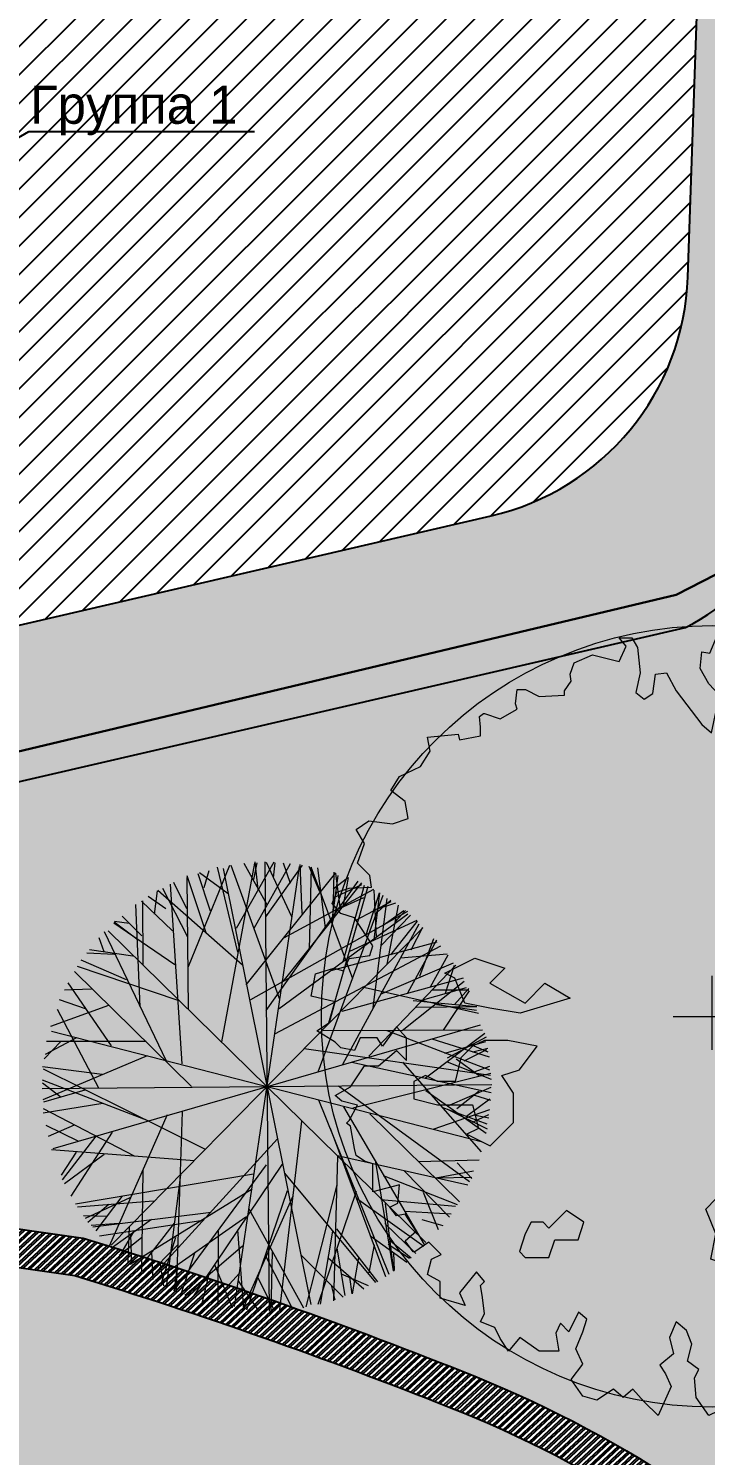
# Model space of a CAD drawing. Header units: millimetres. Extents: x -1042495 to -977915, y 3191218 to 3280168.
# Drawn here: x -992793 to -987466, y 3246174 to 3257403 of the extents above; entities that cross this region are included whole.
import ezdxf
from ezdxf import colors
from ezdxf.entities.mleader import LeaderData, LeaderLine
from ezdxf.math import Vec2, Vec3

# ---------------------------------------------------------------- set-up
doc = ezdxf.new("R2010")
doc.units = ezdxf.units.MM
for name, color, linetype in [('000 дорожки', 7, 'Continuous'), ('000 Привязки', 1, 'Continuous'), ('подпорная стенка', 251, 'Continuous')]:
    doc.layers.add(name, color=color, linetype=linetype)
for name, color, linetype, lineweight in [('_Группы Электрика', 7, 'Continuous', 15), ('_Кабель 0.4', 1, 'g5_119_3', 30), ('деревья', 118, 'Continuous', 0), ('здания', 7, 'Continuous', 35)]:
    doc.layers.add(name, color=color, linetype=linetype, lineweight=lineweight)
doc.layers.add('газон', color=7, linetype='Continuous', true_color=0xe4edc9)
doc.layers.add('кустарники лиственные', color=7, linetype='Continuous', lineweight=20, true_color=0x455c00)
doc.linetypes.add('g5_119_3', pattern='A,4,-1,[31,GUGK_2005.shx,S=0.1,R=0,X=0,Y=0],4,[31,GUGK_2005.shx,S=0.1,R=180,X=0,Y=0],-1', length=10)

# ---------------------------------------------------------------- blocks, each defined once
blk = doc.blocks.new('й3')
at = {"layer": 'деревья', "lineweight": 0}
for p, q in [((-220.4475391008891, 420.7530000000006), (-165.8705391008843, 576.4860000000008)), ((160.0737781332427, 571.9944905743869), (-160.0479108090367, -571.9994361003774)), ((-152.7884397476591, 573.9827502718108), (152.8181503137312, -573.9739615039689)), ((-135.0005525550951, 507.1464805208379), (-91.23814700337243, 591.6659040655286)), ((-125.3775391008821, 549.405999999999), (-79.60253910088795, 594.5460000000021)), ((-123.6165391008835, 321.4429999999993), (-125.3775391008821, 587.7760000000017)), ((-84.73081395632471, 319.2984245867665), (30.18472518945055, 598.6245200519697)), ((-35.91373809227662, 439.5506420053425), (-58.28054031061765, 599.0202421789363)), ((-53.19453910087759, 596.8059999999969), (165.1154608991201, 167.9629999999997)), ((88.79587012191769, 318.1925874934095), (-22.57260615707492, 598.9517569541676)), ((24.27046089911892, 549.405999999999), (-14.46153910088469, 599.0560000000005)), ((0.01046089910960291, 599.9959999999992), (0.01046089910960291, -600)), ((4.904460899109836, 486.2079999999987), (36.59446089911216, 596.8059999999969)), ((41.50578191094974, 439.0534589406998), (65.89057539888017, 598.2269776790599)), ((182.7214608991198, 355.2979999999989), (54.20046089911193, 596.8059999999969)), ((98.21346089911822, 515.5489999999991), (128.1434608991112, 585.5159999999996)), ((141.4407932763133, 505.3888769947407), (98.75239104278444, 590.455800124404)), ((196.8054608991224, 195.0469999999987), (163.3544608991215, 576.4860000000008)), ((-264.4615391008847, 465.8940000000002), (-262.7015391008899, 538.1160000000018)), ((-211.8816873365868, 482.515776984219), (-236.8683836662094, 551.9357647941506)), ((-211.6455391008785, 558.4359999999979), (-0.3775391008821316, 450.094000000001)), ((128.1379029491945, 457.8677427919756), (243.8677384947514, 548.8843468073355)), ((170.397460899112, 511.0349999999999), (232.0164608991181, 551.6660000000011)), ((177.4394608991133, 436.5519999999997), (254.9044608991098, 542.6359999999986)), ((-326.08153910088, 504.2639999999992), (-232.7715391008824, 235.6739999999991)), ((-311.997539100892, 511.0349999999999), (-2.138539100880735, 201.8179999999993)), ((-281.4888741859613, 528.9573060386792), (-112.7948728737829, 414.9199384687236)), ((288.1936128888919, 525.342583912512), (118.0687861137994, 413.4509819231462)), ((308.4543852160714, 513.6832868732927), (232.3616181580437, 38.52492848058682)), ((316.5234608991159, 508.7779999999984), (302.4394608991133, 305.643)), ((-370.0965391008795, 470.4079999999994), (-352.4895391008904, 355.2979999999989)), ((-356.7090802918392, 403.6583734079941), (-360.9679840817407, 477.3444715575679)), ((-288.7343273347942, 372.4055333222132), (-341.6790637237718, 492.6199092083807)), ((290.2826751630491, 390.0823145520844), (381.0238815400808, 460.8085979921234)), ((293.455655662241, 368.7116002667135), (347.9187378474599, 488.2457542139673)), ((311.2424608991132, 425.2669999999998), (358.7774608991167, 481.6929999999993)), ((334.6982582304918, 152.2985200466064), (370.9978823884594, 468.4897907847335)), ((343.150570492362, 429.7561699665712), (341.0842435628729, 492.6928096689007)), ((361.8207935765968, 399.1009893844821), (367.012637720225, 472.7272352237742)), ((420.0104608991096, -420), (-419.9895391008904, 420)), ((420.0104608991096, 420), (-419.9895391008904, -420)), ((-70.07018586616323, 268.0709742500367), (-416.8697014679055, 430.3817135755489)), ((-401.7865391008818, 445.5800000000017), (-364.8145391008875, 432.0380000000005)), ((73.48758928989992, 267.154932551508), (422.3150574623724, 425.0602129267645)), ((356.9084824046004, 179.5655328020002), (395.253448104806, 450.4408271912253)), ((-458.1235391008813, 382.3830000000016), (-405.3075391008897, 330.4709999999977)), ((-438.7575391008868, 364.3260000000009), (-444.0395391008788, 402.6959999999999)), ((-396.8076433456154, 343.4669180922865), (-442.3373602484207, 404.4442160625076)), ((-327.3068585502187, 243.3246127296843), (-439.9406047233788, 405.1895660951341)), ((352.3533238398231, 311.1219096192071), (425.6060320388206, 416.1899482537665)), ((382.9753588877793, 358.8488365851808), (448.3674267571769, 397.7726525435719)), ((401.1537766107504, 338.4064880055666), (447.4521582789312, 398.8022315965463)), ((-215.783657173859, 336.2349408046648), (-489.180589252981, 346.1283241853707)), ((273.9233396625204, 41.75331222241584), (471.5081911544694, 369.7394500131886)), ((362.2984608991101, 251.474000000002), (489.0594608991087, 350.7839999999997)), ((371.10146089911, 371.0980000000018), (466.1714608991169, 375.612000000001)), ((392.6592563566373, 368.2823219073543), (470.6574895008525, 365.9130487317489)), ((-511.3619746919139, 312.3168581340142), (-477.8841576626146, 265.5830470337787)), ((-498.6165391008835, 328.2139999999999), (-327.8425391008932, 328.2139999999999)), ((-418.2063616002852, 248.0229103230304), (-498.0082179690071, 330.8953268686164)), ((139.8503166433802, -26.81907430767023), (508.1271040902211, 314.7452666953577)), ((220.0527131675626, 333.4678763839584), (493.5530214783066, 339.8977176670378)), ((421.3419184873928, 242.699107466924), (502.1870063696842, 324.5541346143291)), ((438.6579054919566, 312.6930129474858), (512.3864388080547, 309.2458841340667)), ((-532.0675391008845, 274.0440000000017), (-401.7865391008818, 208.5900000000001)), ((-324.4150638219289, 62.27628744814865), (-526.1533759547892, 287.0657493069812)), ((-463.1762074886065, 296.4660947846278), (-525.554375851978, 287.8489934372265)), ((233.7774608991167, 233.4170000000013), (533.0734608991188, 274.0440000000017)), ((348.5581469675672, 59.5629299951288), (514.1722588804259, 301.8261066776722)), ((400.4880733429891, 248.3472985080552), (525.5674764771102, 288.4694145117537)), ((466.9217214158707, 290.5688340694578), (529.1857451225515, 281.1623641762089)), ((-547.9125391008856, 244.7019999999975), (-477.4895391008904, 210.8470000000016)), ((-543.0283221824648, 253.2084248991814), (-62.52599949126306, 227.072383933526)), ((546.2195446755068, 246.3032554413294), (65.42473445678479, 226.2551828219512)), ((543.6364608991134, 253.7309999999998), (209.1294608991157, 3.19800000000032)), ((440.9195506814285, 196.7580680431129), (549.2291190486867, 234.1224404464956)), ((471.9990818601655, 243.3978430716306), (539.2284438386996, 252.8689247394068)), ((-322.5605391008867, 206.3329999999987), (-591.9265391008812, 93.47999999999956)), ((-411.5494693277433, 158.459955849532), (-564.9168386439997, 207.5443449158265)), ((-560.2365391008934, 208.5900000000001), (-208.1235391008813, 208.5900000000001)), ((207.6329210809636, -38.25208728140933), (559.5617397340975, 202.8334993686731)), ((555.4311410445953, 224.818594692988), (424.4265779900597, 68.93404850610386)), ((-532.8637371507939, 163.2191859484228), (-578.2263631852838, 148.7949576759784)), ((-515.4609233079973, 98.54498345770844), (-572.6002084126667, 174.6618882406001)), ((-570.7995391008881, 179.2479999999996), (-470.4475391008891, 147.6490000000013)), ((501.9851994120836, 160.4329798010513), (573.6320403677673, 178.0454720173802)), ((-597.2085391008877, 28.02500000000146), (-120.0955391008902, 120.5650000000023)), ((-586.6455391008785, 127.3359999999993), (-359.532539100881, 75.42399999999907)), ((385.1854608991125, 134.107), (582.3694608991209, 136.3640000000014)), ((473.6668379497569, 144.5112152616712), (589.9020543264487, 97.87972775736853)), ((497.2983723718062, 77.56290629228897), (576.1591575681523, 150.26263693289)), ((-598.7065741755796, -23.94869840233878), (-422.7388603201543, 78.50885847608151)), ((-591.6266504157829, 91.53612947333386), (-233.2820820329362, -35.5104611952338)), ((586.7923360304994, 92.12508354019883), (-586.7714142322802, -92.12508354019883)), ((-583.3923946483992, 111.5377155232236), (583.413316446633, -111.5417155232244)), ((382.1693753424479, 82.38481545913601), (593.5336273829453, 68.42412180306565)), ((518.465708811389, 81.4027751199319), (597.9616199044249, 29.06654278049245)), ((-485.6729324420012, -5.210391314412846), (-596.0044234947418, 55.63014191040565)), ((-271.9023608874559, 53.24292071612945), (-568.6808197799546, -188.7017557274594)), ((-463.8471792264172, -379.2700626656624), (-231.6938281466719, 42.23960072468617)), ((279.2606630172813, -51.33021654765616), (596.6108344967361, 59.87426511544618)), ((293.6364608991134, -66.77100000000064), (594.6924608991103, 70.90999999999985)), ((326.4001601022464, 50.99284687184627), (592.2222536433692, -92.42006513544766)), ((-526.6503143003938, 18.59388608425797), (-600.0346522483596, 26.22334510430301)), ((-599.9895391008904, 0), (600.0104608991096, 0)), ((-553.5049005364563, 30.24976032702034), (-597.6312180390669, 20.51108071124327)), ((-422.9392752957065, 30.06650506339429), (-594.7239989526715, -68.17859155776387)), ((-546.151539100887, -247.3349999999991), (-202.8425391008932, 0.940999999998894)), ((451.612003328235, 8.237302193843789), (596.0857440944237, -63.90961917515597)), ((510.9300588964543, 29.36164335765716), (597.6141378936445, -13.92662181210835)), ((-452.9615302292514, -70.93361994992301), (-598.2098532194213, -4.201486988778925)), ((-557.3205816202681, -22.82229465360797), (-597.4596120563801, -27.08849924895185)), ((-452.8425391008932, -1.315999999998894), (-590.1665391008864, -100.6270000000004)), ((-208.3263739234244, -34.14554736892751), (-458.1088761616265, -379.9559796358371)), ((-140.6668200342392, -22.00553017303537), (-371.8886677986739, -467.9096099182207)), ((92.93246089911554, -91.59799999999814), (596.4534608991089, -28.40099999999802)), ((440.9070873893652, -10.09615617501186), (601.8395766287722, -4.478227000268816)), ((-597.2085391008877, -48.71399999999994), (-542.6305391008937, -66.77100000000064)), ((-280.1607751698757, -46.03628652021507), (-541.2790100347338, -257.9203007852338)), ((-396.5684579023946, -48.4286402636244), (-524.1754434203613, -290.420827641683)), ((525.9320515789732, -286.0436314817998), (231.5823249500827, -45.39886356963689)), ((-460.8237942883134, -98.4422762635404), (-592.1037536352815, -93.94632754728082)), ((-100.7295391008811, -100.6270000000004), (-25.02553910088318, -597.1779999999999)), ((263.7074608991097, -184.137999999999), (589.4114608991222, -98.36899999999878)), ((450.3120773121773, -86.27863323163183), (564.4736555427371, -198.1597619214517)), ((-518.4887315371452, -146.1084284586723), (-586.7172391922941, -117.954386739053)), ((-584.8845391008799, -123.1970000000001), (-364.8145391008875, -116.4259999999995)), ((-285.4482059718284, -231.7853622261646), (-584.6973008907953, -123.4130336769449)), ((-422.2522624877893, -160.3310065548067), (-582.6058972013852, -141.23776512923)), ((-38.28032397094648, -137.1446148960677), (-508.1484769087838, -314.6774571303686)), ((-148.2645391008846, -150.2819999999992), (-146.5045391008898, -576.8650000000016)), ((36.56804761187232, -137.611756047525), (504.1499432695127, -321.0815412172451)), ((282.5174175372667, -235.3754526905395), (583.1151143946772, -130.8019998020609)), ((387.931717971107, -171.1965454320562), (582.8078116149409, -136.7669300099005)), ((-570.7995391008881, -184.137999999999), (-452.8425391008932, -179.6239999999998)), ((-470.9453104598215, -200.2541400139016), (-567.1573735125567, -188.7980335140419)), ((-435.5038698071294, -176.8320350480681), (-562.2039400956855, -195.6028685371384)), ((-526.7865391008818, -181.880000000001), (-554.9555391008762, -220.2510000000002)), ((-504.6351141737105, -187.4505086355966), (-537.2639397651219, -258.3356098171935)), ((-532.0675391008845, -274.4199999999983), (-167.6305391008791, -166.0809999999983)), ((-307.9175300604838, -173.8212378640346), (-381.9431676607055, -457.7925142616368)), ((511.4358622059372, -312.9102794800347), (113.1829758800304, -168.3534387906875)), ((186.2424608991132, -186.3940000000002), (267.2284608991176, -533.9809999999998)), ((188.002460899108, -186.3940000000002), (573.566460899121, -172.8529999999992)), ((381.6644608991191, -181.880000000001), (524.2704608991189, -290.219000000001)), ((433.2570643739746, -182.3270852458954), (559.7092270170979, -202.7011512092067)), ((458.8950072147272, -159.1889338158981), (542.1834479092358, -253.7280476666092)), ((532.2799069045432, -166.8192201485253), (571.5000395893439, -176.3650809366445)), ((-481.6744480446359, -208.3628627018152), (-556.371960724442, -222.9047878993515)), ((-331.8418413366453, -206.6568962092169), (-535.4941306637775, -264.9277556486959)), ((-472.2085391008877, -193.1660000000011), (-502.1375391008769, -263.135000000002)), ((-359.532539100881, -224.7649999999994), (-440.5185391008854, -405.3290000000015)), ((-58.243356157167, -202.9220623680703), (-430.872431630487, -410.5845905258975)), ((-199.3205391008814, -202.1939999999995), (-285.5885391008778, -527.2099999999991)), ((21.78774632317072, -598.2826680039652), (-62.51505428526434, -227.5473126632933)), ((-29.33581541421881, -597.9520192564232), (59.65582550808904, -228.3141508825865)), ((-0.3775391008821316, -190.9089999999997), (258.4254608991178, -538.4950000000026)), ((55.69636470534897, -203.6367720276176), (425.6653707778605, -416.002230694321)), ((459.1294608991157, -240.5639999999985), (555.9604608991212, -222.5080000000016)), ((502.2482737321698, -193.8202989084748), (533.9766765464738, -265.1129793452019)), ((510.7578952267213, -215.4813764441569), (555.5797614219191, -221.2236832785784)), ((-441.8301204239833, -241.0155229047814), (-491.4917007116892, -336.083928383825)), ((-263.5413766265701, -256.4211360746885), (-190.8794569830643, -566.2837311692238)), ((430.4928790094855, -414.6880855295822), (301.2686202310724, -236.4249589885876)), ((-396.9692967209558, -296.0430795440298), (-522.1243549497012, -291.4243618909131)), ((-389.4615391008847, -290.219000000001), (-514.4615391008847, -306.018)), ((-404.9847007704666, -269.0765055263219), (-514.2854167021869, -304.986493006294)), ((-208.5996367398329, -285.5095056348509), (-499.2755832033872, -325.8452836553879)), ((-465.1665391008864, -301.5040000000008), (-495.0955391008902, -335.3600000000006)), ((-468.1478938374057, -288.5557303976311), (-487.4665789734136, -348.4896834511055)), ((-78.4466590549273, -272.8748852705176), (-319.3914154362865, -507.4451145246312)), ((75.01204941411561, -273.8398717044256), (312.9664957295026, -511.4430062770552)), ((204.9945615852048, -288.121950043791), (495.136313553332, -332.1360910199146)), ((304.2004608991119, -301.5040000000008), (323.566460899121, -500.125)), ((472.9980015051697, -368.8022787084483), (403.0021310603479, -273.7506708016372)), ((425.0842904260062, -282.1652984077664), (499.782895989134, -267.6214224139767)), ((-324.3205391008814, -324.0750000000007), (-481.0105391008838, -355.6739999999991)), ((-428.1773692270217, -314.1199769484738), (-466.6087439534313, -370.0888784620656)), ((-372.5755129148311, -307.0744501663139), (-454.28109055401, -387.3941707064587)), ((-348.4957176558091, -334.1538468101862), (-437.8126856785093, -405.9141293363282)), ((-244.0059612134501, -305.4329921838726), (-325.6748870916199, -500.8810276150471)), ((-146.5045391008898, -321.8179999999993), (-39.10953910088574, -594.9219999999987)), ((240.1457022183895, -308.4922824216992), (319.3326017673389, -504.9590301115386)), ((314.7634608991211, -312.7900000000009), (496.10146089911, -333.1029999999992)), ((368.6841509102087, -311.7620250565997), (449.3658736624493, -393.1101568036174)), ((415.1154608991201, -326.3320000000022), (460.8904608991143, -380.5010000000002)), ((424.1923111164215, -319.5112200807198), (461.9117209206161, -375.9623903433749)), ((446.4059863773582, -333.6581829818278), (493.97450326533, -335.4081552897078)), ((-436.997539100892, -346.6450000000004), (-466.9265391008812, -373.7299999999996)), ((-246.8565391008888, -378.2439999999988), (-387.7015391008899, -457.2410000000018)), ((-340.3900865853502, -359.6692862340278), (-350.4276820874366, -484.5066517522755)), ((-146.5045391008898, -362.4449999999997), (-276.7865391008818, -529.4670000000006)), ((-61.99753910089203, -362.4449999999997), (179.2004608991119, -570.094000000001)), ((228.4954608991102, -364.7020000000011), (353.4954608991102, -484.3260000000009)), ((335.8351587243233, -363.9449931723721), (344.2908033136773, -488.899477796087)), ((-361.9901891429763, -388.5515040417413), (-422.0664631341788, -420.1794948621246)), ((-290.9816036934499, -410.6528846880537), (-391.2017989907035, -448.8652744534302)), ((-226.4988865047781, -411.8702413875762), (-259.9463365096744, -535.5089088390232)), ((-225.90650802858, -392.4712215012223), (-208.8351169842645, -561.0806023339974)), ((-208.5621134814282, -400.6373301257408), (-208.337384888262, -562.1235200339179)), ((203.4988731656777, -403.2400645877315), (201.2288358218357, -564.7104549522119)), ((285.7848988443002, -414.2987117931698), (385.5130706603086, -453.7773898769083)), ((375.7950621244818, -466.7241027966156), (360.0750996834977, -411.4276642688528)), ((-262.7015391008899, -439.1850000000013), (-347.2085391008877, -486.5829999999987)), ((-253.9016456983663, -444.3316812978301), (-253.7666342429875, -541.2232971627054)), ((-215.1665391008864, -454.9840000000004), (-199.3205391008814, -561.0649999999987)), ((-19.54923917903216, -423.5680467509337), (-137.1947480917006, -582.6957455487245)), ((-123.3656147873407, -441.5825186986149), (-74.0632626489969, -593.6335988481042)), ((14.21072773891501, -423.7749718896339), (129.83134504591, -584.3799629252426)), ((117.7906110670447, -443.1029002248542), (66.56638856901554, -594.5173378801628)), ((247.8624608991231, -448.2129999999997), (230.2564608991088, -549.7799999999988)), ((248.281351438709, -447.5051653526134), (246.9191559891478, -544.3872992915276)), ((-245.1227693336696, -479.287093267325), (-319.3350145100703, -503.4092924804681)), ((-146.5045391008898, -473.0409999999974), (-250.3775391008821, -543.0089999999982)), ((-126.8694504920277, -586.1962812315032), (-71.63152872859791, -481.8746533480371)), ((-84.88453910087992, -475.2980000000025), (-114.8145391008875, -585.893)), ((-61.91504352516495, -481.7497430059011), (-14.3838131052762, -598.434748622607)), ((55.83622509942506, -482.4885914892657), (6.830916403836454, -598.5622238122451)), ((59.48146089911461, -466.2690000000002), (105.2564608991088, -585.893)), ((119.4624519904319, -587.7631993474861), (65.55026171822101, -482.7503154472106)), ((-257.2819391541416, -541.1443350143418), (-214.2933811278344, -502.9763220739405)), ((-63.75753910088679, -527.2099999999991), (-93.6875391008798, -588.1500000000015)), ((-69.62486100457318, -505.4203749263907), (-24.09291227036738, -566.3978104781272)), ((63.2455331999081, -506.2687326230516), (16.94491813681088, -566.6645855169227)), ((84.12946089911566, -531.7239999999983), (38.35446089912148, -594.9219999999987)), ((250.4350919044809, -544.3666251630493), (207.9334046055737, -505.6571959532812)), ((-106.7550397947198, -546.9833596966273), (-87.679732130302, -590.5948127738629)), ((-87.77849414061347, -550.8485613334378), (-96.70581512030913, -590.214094558909)), ((-34.62414886130136, -553.2606185315562), (-49.45237867036485, -595.9466511151695)), ((27.64178813325998, -553.6480741613632), (41.92818239171174, -596.5184918884188)), ((99.84631166944746, -548.2986611909655), (80.22016689435986, -591.6650150066525)), ((80.8224200301629, -551.9094445154478), (89.25043505246867, -591.3848904126644))]:
    blk.add_line(p, q, dxfattribs=at)
blk = doc.blocks.new('дерево2')
at = {"layer": 'деревья'}
for p, q in [((31024.72734155376, 2984.503751912765), (31024.72734155376, 3174.560497909493)), ((30924.75443911982, 3070.534791651793), (31119.73890590724, 3070.534791651822))]:
    blk.add_line(p, q, dxfattribs=at)
for points in [[(31019.01697514822, 4000.210296859645), (31036.64533604177, 4042.74318203672), (31072.93902021144, 4060.378768577852), (31101.9739675453, 4039.631019713037), (31101.9739675453, 4014.733721067823), (31109.23270438112, 3985.68687265148), (31126.86106525607, 3985.686872651495), (31159.00689981189, 4017.845883400791), (31201.5223584069, 4032.369307608955), (31208.7810952427, 4014.733721067823), (31226.40945611765, 4014.733721067809), (31248.185666625, 4028.21975782857), (31269.96187712312, 4000.210296859659), (31265.81402750929, 3971.163448443316), (31280.33150118087, 3975.312998214431), (31319.73607257252, 4000.210296859645), (31344.62317027395, 4003.322459192626), (31351.88190710974, 3971.163448443302), (31341.51228306127, 3935.892275361024), (31380.9168544436, 3956.640024235166), (31384.02774166559, 3903.733264611714), (31413.06268900876, 3899.583714840614), (31420.32142583521, 3935.892275361039), (31420.32142583521, 3963.901736339263), (31459.72599721754, 3960.789574006252), (31470.09562126601, 3968.051286110349), (31477.35435810186, 3935.892275361039), (31459.72599721757, 3906.845426944696), (31487.72398214102, 3906.84542694471), (31516.75892948416, 3935.892275361024), (31538.53513998222, 3906.845426944696), (31531.27640314643, 3877.798578528396), (31531.2764031464, 3849.789117559485), (31527.12855353263, 3813.480557039074), (31553.05261365381, 3820.742269143142), (31566.53312491496, 3849.78911755947), (31592.45718504542, 3820.742269143157), (31624.60301958268, 3845.639567779072), (31634.97264364043, 3870.536866424285), (31645.34226767959, 3849.789117559485), (31670.2293653997, 3849.789117559485), (31652.60100451544, 3817.630106810175), (31634.97264364043, 3785.47109606085), (31667.11847817768, 3759.536409977503), (31681.63595184927, 3788.583258393832), (31692.00557590705, 3763.685959748604), (31724.15141044428, 3778.209383956782), (31756.29724500013, 3785.471096060879), (31763.55598183595, 3753.312085311554), (31738.66888411586, 3724.265236895226), (31709.633936782, 3709.741812687062), (31709.633936782, 3677.582801947065), (31724.15141044428, 3638.162079093658), (31738.66888411586, 3667.208927510015), (31767.70383144969, 3638.162079093672), (31767.70383144972, 3681.732351718136), (31795.70181639177, 3692.106226155243), (31802.96055322756, 3713.89136246749), (31814.36713967712, 3674.470639614083), (31824.73676373494, 3648.535953530722), (31802.96055322753, 3627.788204656594), (31799.84966600557, 3606.003068344377), (31827.84765093827, 3616.376942781426), (31831.99550056142, 3581.105769708447), (31831.99550056142, 3559.320633396201), (31810.21929006335, 3544.797209188051), (31792.59092916975, 3527.161622646876), (31810.21929006335, 3505.37648633463), (31831.99550056142, 3527.161622646876), (31853.77171106882, 3541.68504685504), (31889.02843282801, 3516.787748209827), (31921.17426737455, 3484.628737460531), (31906.65679370293, 3473.217475585319), (31849.62386143634, 3465.955763481237), (31820.58891410251, 3433.796752731942), (31799.84966600557, 3401.637741982631), (31738.66888411586, 3423.422878294848), (31778.0734555075, 3366.366568909638), (31831.99550056145, 3376.740443346702), (31871.40007194375, 3401.637741982631), (31918.06338017118, 3380.889993117817), (31942.95047787261, 3408.899454086728), (31967.83757560198, 3376.740443346702), (31967.83757560198, 3344.581432597392), (31925.32211699769, 3351.843144701488), (31881.76969600153, 3344.581432597406), (31817.47802689915, 3302.048547411017), (31881.76969600153, 3280.263411098771), (31918.06338017118, 3294.78683530695), (31992.72467330341, 3265.739986890621), (32010.35303419699, 3269.889536661707), (32021.75962064658, 3226.319264037229), (31982.35504926425, 3205.571515172414), (31935.6917410461, 3198.309803068347), (31921.17426737455, 3158.889080214954), (31889.02843282798, 3122.580519694529), (31925.32211699766, 3100.795383382268), (31992.72467330341, 3119.468357361548), (32021.75962064658, 3087.309346612237), (31999.98341013918, 3051.000786091812), (31964.72668837999, 3068.636372632973), (31918.06338017118, 3051.000786091812)], [(31918.06338017118, 3051.000786091812), (31970.94846280538, 3011.580063238434), (31996.87252293581, 2986.682764602505), (32021.75962064658, 2997.056639030256), (32043.53583114465, 2972.159340394341), (32014.50088381079, 2944.149879416131), (31982.35504926425, 2940.000329645045), (31960.57883876616, 2897.467444458656), (31931.54389143233, 2929.626455207967), (31896.2871696638, 2900.579606791653), (31885.91754560602, 2865.308433709346), (31960.57883876619, 2846.635459730081), (31942.95047787264, 2846.635459730096), (31978.20719964114, 2872.570145813443), (32010.35303419702, 2825.887710865267), (31996.87252293587, 2793.728700115971), (31957.46795154423, 2789.579150335543), (31925.32211699766, 2793.728700115957), (31906.65679370296, 2767.794014023297), (31889.02843282798, 2793.728700115971), (31859.99348549415, 2775.055726127393), (31871.40007194378, 2729.410678617336), (31918.06338017118, 2707.625542305119), (31928.43300421034, 2678.578693888761), (31957.4679515442, 2693.102118096955), (31953.32010193037, 2650.569232910566), (31935.69174104613, 2631.896258931287), (31899.39805686717, 2639.157971035369), (31867.25222232995, 2631.896258931301), (31831.99550056142, 2650.569232910551), (31814.36713967715, 2631.896258931287), (31810.21929006332, 2603.886797962419), (31770.81471867171, 2624.634546827205), (31735.5579969125, 2664.055269680597), (31681.63595184927, 2682.728243659862), (31634.97264364043, 2685.840405992843), (31595.56807224879, 2714.887254409186), (31613.19643313308, 2668.204819451712), (31674.37721501348, 2653.681395243548), (31652.60100451541, 2624.634546827205), (31674.3772150135, 2582.101661650158), (31699.26431274285, 2606.998960286088), (31749.03850817365, 2557.204363004945), (31778.0734555075, 2507.409765714459), (31824.73676373497, 2542.680938796751), (31842.36512460992, 2485.624629402242), (31807.10840284133, 2478.362917298145), (31770.81471867171, 2442.05435677772), (31788.44307956529, 2421.306607912906), (31749.03850817365, 2402.633633924343), (31728.2992600767, 2428.568320016988), (31706.52304956932, 2392.259759487264), (31656.74885413852, 2414.044895808824), (31620.45516996885, 2463.839493089967), (31573.79186175075, 2460.727330756999), (31566.53312491496, 2421.306607912906), (31605.9376963066, 2409.895346028425), (31664.00759097432, 2367.362460851364), (31638.08353084383, 2345.577324539117), (31659.8597413512, 2313.418313789793), (31652.60100451538, 2295.782727248632), (31605.9376963066, 2310.306151456825), (31602.82680908464, 2288.521015144564), (31613.19643313311, 2263.623716499336), (31588.30933541303, 2263.623716499351), (31559.2743880792, 2263.623716499365), (31545.79387681802, 2249.100292291187), (31520.90677910727, 2281.259303040482), (31513.64804227148, 2234.576868083008), (31538.53513998222, 2209.67956943778), (31499.13056860921, 2192.043982905961), (31484.61309493762, 2209.67956943778), (31437.94978671019, 2213.829119218222), (31416.17357621212, 2162.997134489648), (31442.09763634259, 2167.146684260733), (31448.31941076797, 2141.211998177387), (31395.43432811518, 2127.725961407341), (31380.9168544436, 2152.623260052555), (31341.51228306124, 2184.782270801879), (31323.88392218632, 2162.997134489618), (31305.21859890093, 2195.156145229645), (31277.22061395891, 2192.043982905961), (31277.22061395888, 2148.473710281469), (31316.62518535052, 2130.838123740323), (31294.84897484312, 2109.052987428062), (31262.7031402873, 2113.202537199162), (31240.92692978923, 2145.361547948487), (31208.78109524272, 2134.987673511409), (31183.89399752264, 2167.146684260719), (31144.48942614031, 2199.305695010029), (31166.26563664769, 2206.567407114111), (31137.23068931383, 2152.623260052555), (31087.456493883, 2152.623260052555), (31072.93902021144, 2123.576411636226), (31097.82611792219, 2130.838123740323), (31115.45447880645, 2105.94082509508), (31105.08485475798, 2091.417400886916), (31015.90608794485, 2048.884515709869), (30983.76025338903, 2095.566950667329), (30979.6124037752, 2145.361547948487), (30991.01899022479, 2167.146684260704), (30961.98404289094, 2187.894433125548), (30972.35366693941, 2231.464705750055), (30958.87315567829, 2266.735878832333), (30932.94909554777, 2288.521015144564), (30915.32073467282, 2249.100292291172), (30925.69035872129, 2206.567407114111), (30890.43363695273, 2177.520558697797), (30904.95111062434, 2155.735422385565), (30919.46858428662, 2123.576411636241), (30886.28578733896, 2048.884515709869), (30851.02906556112, 2084.155688782848), (30821.99411822729, 2116.314699532159), (30797.10702051649, 2095.566950667344), (30772.21992279646, 2116.314699532144), (30729.70446420145, 2088.305238563262), (30693.4107800318, 2098.679112991013), (30664.37583268863, 2141.211998177387), (30693.41078003183, 2180.632721021466), (30675.78241915685, 2220.053443874844), (30693.4107800318, 2263.623716499351), (30703.78040408027, 2295.782727248647), (30683.04115598333, 2313.418313789793), (30658.15405826324, 2263.623716499365), (30636.37784776521, 2285.408852811597), (30624.97126131564, 2259.474166728251), (30632.22999815144, 2213.829119218222), (30582.45580272061, 2213.829119218208), (30532.68160728981, 2249.100292291172), (30503.64665994664, 2213.829119218208), (30481.87044944857, 2245.98812995819), (30468.38993816877, 2273.997590936415), (30432.09625401777, 2288.521015144564), (30442.46587805693, 2310.306151456811), (30436.24410363157, 2356.9885864143), (30432.09625401777, 2381.885885059499), (30442.46587805693, 2392.259759487264), (30421.72662995999, 2417.157058132492), (30378.17420895454, 2363.212911070936), (30392.69168262613, 2331.053900330939), (30328.40001352374, 2349.726874310203), (30328.40001352374, 2392.259759487279), (30296.25417896789, 2409.89534602841), (30306.62380302568, 2449.316068881817), (30331.51090073642, 2460.727330757014), (30299.36506618992, 2492.88634150631), (30264.10834442136, 2467.989042861082), (30259.96049479824, 2467.989042861067), (30239.22124670133, 2495.998503839306), (30267.21923163401, 2520.895802484505), (30239.2212467013, 2564.466075108998), (30217.44503620324, 2560.316525337897), (30199.81667532826, 2582.101661650144), (30220.55592342526, 2592.475536077895), (30224.70377303906, 2639.157971035369), (30156.26425432284, 2621.522384494237), (30156.26425432284, 2656.793557576515), (30156.26425432287, 2693.102118096955), (30135.5250062259, 2700.363830201008), (30113.74879572784, 2714.887254409172), (30109.60094609544, 2732.522840950318), (30099.23132205625, 2789.579150335558), (30088.86169799847, 2796.840862439625), (30096.12043483426, 2804.102574543722), (30116.8596829312, 2843.523297397114), (30077.45511155819, 2853.897171834193), (30059.82675066461, 2868.420596042357), (30099.23132205625, 2890.205732354589), (30135.5250062259, 2944.149879416116), (30170.78172799443, 2944.14987941616), (30217.44503620321, 2983.570602269523), (30242.33213392329, 2957.635916186206), (30242.33213392329, 3015.729613018833), (30217.44503620324, 3043.73907398773), (30181.15135203359, 2993.944476706602), (30167.67084077244, 3015.729613018833), (30124.11841976702, 3015.729613018848), (30109.60094609538, 2983.570602269523), (30074.34422433622, 2989.794926926203), (30059.82675066461, 3004.318351134352), (30013.1634424558, 3033.365199550681), (30045.30927700231, 3055.15033587224), (30059.82675066461, 3108.057095486351), (29998.64596878424, 3122.580519694544), (30010.05255523381, 3179.63682907974), (30056.71586346127, 3194.160253287919), (30081.60296117196, 3186.898541183822), (30096.12043483426, 3219.057551933132), (30149.00551748705, 3226.319264037214), (30156.26425432284, 3251.216562682443), (30141.74678065126, 3273.001698994718), (30109.60094609541, 3322.796296285145), (30074.34422433619, 3334.207558160342), (30052.56801382882, 3359.104856805585), (30063.97460029704, 3388.151705221884), (30096.12043483426, 3398.525579658948), (30153.15336710085, 3401.637741982617), (30149.00551748705, 3430.684590398974), (30116.8596829312, 3462.84360114827), (30135.5250062259, 3512.638198438697), (30113.74879572784, 3548.946758959137), (30145.89463026503, 3570.731895271369), (30207.07541216411, 3563.470183167286), (30246.47998353709, 3576.956219928034), (30239.22124670133, 3620.526492552497), (30202.92756253168, 3648.535953530736), (30224.70377303903, 3684.844514051132), (30278.62581809294, 3709.741812687047), (30303.51291580366, 3749.162535540439), (30296.25417896789, 3785.471096060865), (30375.06332173255, 3792.732808164932), (30378.17420895454, 3778.209383956768), (30432.09625401777, 3788.583258393861), (30432.09625401777, 3810.368394706078), (30428.98536679578, 3838.377855674975), (30439.35499083494, 3845.639567779057), (30442.4658780569, 3845.639567779072), (30481.87044944857, 3832.153531018324), (30525.42287045401, 3857.050829663582), (30521.27502082159, 3870.536866424314), (30525.42287045401, 3906.845426944696), (30547.19908095208, 3906.845426944696), (30582.45580272061, 3889.209840403564), (30646.74747181365, 3892.322002736531), (30646.74747181368, 3903.733264611728), (30664.37583268866, 3928.630563256942), (30661.26494548527, 3946.266149798103), (30671.63456952442, 3975.312998214416), (30718.29787775186, 3996.060747088559), (30786.73739645873, 3978.425160547413), (30804.36575735231, 4017.845883400805), (30786.73739645873, 4039.631019713037), (30818.88323102389, 4039.631019713022), (30833.40070468617, 4014.733721067809), (30840.65944152196, 3949.378312131099), (30829.25285506308, 3899.583714840614), (30851.02906556112, 3881.948128299482), (30872.8052760685, 3896.471552507632), (30880.06401289497, 3946.266149798088), (30908.06199784637, 3949.37831213107), (30932.94909554777, 3903.733264611714), (30998.27772706059, 3817.630106810175), (31023.16482478062, 3795.844970497914), (31043.90407287759, 3892.322002736546), (31015.90608794488, 3921.36885115286), (30994.12987744679, 3960.789574006267), (30998.27772706056, 4003.322459192656), (31019.01697514822, 4000.210296859645)]]:
    blk.add_lwpolyline(points, dxfattribs=at)
for points in [[(31084.27863179015, 3706.361060611584), (31041.51257163157, 3653.410961668633), (31052.37379325797, 3610.643574058689), (31062.55618852806, 3514.926087524422), (31126.36586560177, 3514.926087524422), (31126.36586560177, 3589.599303969793), (31094.4610270603, 3631.687844156899), (31169.13192576043, 3642.549402912788), (31179.3143210305, 3685.316790522716), (31147.40948250757, 3706.361060611584)], [(30391.87575296742, 3104.223397023656), (30366.08035160472, 3168.035054722481), (30340.28495024198, 3180.933155746825), (30417.67115433009, 3219.627458819799), (30494.37853208986, 3193.83125677114), (30455.68543004115, 3155.136953698151), (30545.96933483386, 3104.223397023656), (30596.88131120299, 3155.136953698166), (30661.36981463303, 3117.121498048), (30533.07163414785, 3078.427194974996), (30455.68543004115, 3091.325295999326)], [(30411.56171716993, 2994.250114610113), (30381.69335769732, 2964.380828024499), (30366.75917796102, 2903.963407449119), (30321.95663873349, 2903.963407449104), (30291.40945290458, 2918.898050732605), (30261.54109343201, 2903.963407449119), (30261.54109343195, 2859.159477580048), (30321.95663873352, 2844.224834277906), (30411.56171716996, 2844.224834277906), (30426.49589690623, 2783.807413702511), (30396.62753743363, 2768.872770409711), (30457.04308273514, 2739.00348383344), (30516.77980169897, 2798.742056986011), (30516.77980169897, 2874.094120863505), (30486.91144222634, 2918.89805073259), (30531.71398143527, 2933.83269402539), (30577.19534700048, 2994.250114610099), (30501.84562196267, 3009.184757902898), (30442.10890299884, 3009.184757902913)], [(31689.1129112268, 2889.028764156305), (31657.20807268527, 2889.028764156305), (31614.44201252663, 2889.028764156334), (31582.53717400377, 2899.890322912164), (31572.35477871505, 2931.796151766262), (31529.58871855644, 2963.701980610989), (31476.64026311845, 2941.978863099284), (31497.68388003357, 2910.751881668024), (31518.72749693003, 2878.846052823268), (31497.68388003357, 2857.122935311563), (31465.77904148273, 2846.940223969199), (31380.92574751248, 2846.940223969214), (31370.74335224238, 2825.895953880317), (31412.83058604469, 2793.990125035547), (31476.64026311839, 2793.990125035547), (31518.72749693003, 2815.034395124443), (31572.35477871505, 2815.034395124458), (31593.3983956302, 2815.034395124472), (31646.34685105887, 2804.172836368583), (31678.25168960039, 2825.895953880303), (31678.25168960039, 2836.078665213354), (31625.30323415306, 2857.122935311578)], [(31021.14778107275, 2449.13563450209), (31034.04548175876, 2513.626139623724), (31008.25008039606, 2577.437797322564), (31034.04548175876, 2603.233999361895), (31059.16205678378, 2616.132100386239), (31072.05975746045, 2551.64159527389), (31136.54826087189, 2500.728038599394), (31175.2413629206, 2564.539696288906), (31226.15333930832, 2526.524240638741), (31175.2413629206, 2487.829937575079), (31136.54826087192, 2449.13563450209), (31162.3436622439, 2398.222077827566), (31175.2413629206, 2359.527774754592), (31072.05975746048, 2359.527774754606), (31059.16205678378, 2436.237533477746)], [(30607.06370649171, 2528.560782907225), (30592.12952675541, 2543.495426200025), (30561.5823409265, 2543.49542620001), (30546.64816117154, 2513.626139623724), (30531.71398143527, 2468.822209754668), (30546.64816117157, 2453.887566452526), (30607.06370649174, 2453.88756645254), (30621.99788622801, 2498.691496330925), (30681.73460517322, 2498.69149633091), (30696.66878492814, 2543.495426200025), (30651.86624570064, 2574.043560199119)]]:
    blk.add_lwpolyline(points, close=True, dxfattribs=at)
blk.add_circle((31024.72734155376, 3070.534791651793), 999.9999999999995, dxfattribs=at)

msp = doc.modelspace()

# ---------------------------------------------------------------- hatches: boundary and pattern name
at = {"layer": '000 Привязки', "true_color": 0x999b37}
h = msp.add_hatch(color=55, dxfattribs=at)
h.dxf.hatch_style = 1
edge = h.paths.add_edge_path()
edge.add_line((-986402.2348091679, 3258376.025422296), (-986539.9238966058, 3254398.777785871))
edge.add_arc((-988538.7264845667, 3254467.974710343), 1999.999999998848, 297.26874377650245, 358.0172584273264, ccw=False)
edge.add_line((-987622.3970361183, 3252690.240100819), (-994760.7077519335, 3251076.631740381))
edge.add_line((-994760.7077519335, 3251076.631740381), (-994809.7453541459, 3249660.145598978))
edge.add_line((-994809.7453541459, 3249660.145598978), (-994509.9249661034, 3249649.766060221))
edge.add_line((-994509.9249661034, 3249649.766060221), (-994561.7147541532, 3248153.781040839))
edge.add_line((-994561.7147541532, 3248153.781040839), (-994142.4515711706, 3248138.562444844))
edge.add_line((-994142.4515711706, 3248138.562444844), (-992363.3915272192, 3247884.2373456))
edge.add_arc((-1003685.282619404, 3210870.805831994), 38706.32158079166, 68.2988361351313, 72.99186114085842, ccw=False)
edge.add_arc((-992725.38751447, 3238290.058532631), 9177.921700637306, 44.797770282692, 68.57611625276212, ccw=False)
edge.add_arc((-1643739.334358322, 2538165.876261954), 965200.5273287632, 46.7124029851019, 47.05991996073732, ccw=False)
edge.add_line((-981939.1746519469, 3240755.80400668), (-978370.3115422465, 3252100.353685305))
edge.add_line((-978370.3115422465, 3252100.353685305), (-979266.9322102849, 3260955.210773215))
edge.add_line((-979266.9322102849, 3260955.210773215), (-990501.318749594, 3264909.072027203))
edge.add_line((-990501.318749594, 3264909.072027203), (-990700.508270476, 3264343.100707278))
edge.add_line((-990700.508270476, 3264343.100707278), (-990983.4939305522, 3264442.695467696))
edge.add_line((-990983.4939305522, 3264442.695467696), (-991893.645166476, 3261422.440649465))
edge.add_line((-991893.645166476, 3261422.440649465), (-987737.073110875, 3260331.79280161))
edge.add_arc((-988401.0374274558, 3258445.22147078), 2000.00000000012, -1.982716462430119, 70.61087133450098, ccw=False)
h.paths.add_polyline_path([(-986168.4315549366, 3253568.391940329), (-985960.8407817056, 3259564.799704222), (-980963.8343117746, 3259391.807393177), (-981171.4250850269, 3253395.399629286)], flags=16)
at = {"layer": 'газон'}
h = msp.add_hatch(dxfattribs=at)
h.set_pattern_fill('ANSI31', color=65, scale=50)
h.set_pattern_definition([(45, (0, 0), (-112.2532015133644, 112.2532015133644), [])])
edge = h.paths.add_edge_path()
edge.add_line((-987604.2790091201, 3255447.440668878), (-987533.1554789848, 3257501.894634542))
edge.add_arc((-989531.9580669437, 3257571.091559114), 2000.000000000334, 358.017258424458, 419.6468022767465)
edge.add_line((-988521.299971378, 3259296.945033158), (-994527.297816365, 3260872.865994253))
edge.add_line((-994527.297816365, 3260872.865994253), (-994444.6270827897, 3260248.378147307))
edge.add_line((-994444.6270827897, 3260248.378147307), (-994719.0232255786, 3252280.719048184))
edge.add_line((-994719.0232255786, 3252280.719048184), (-989152.4476239614, 3253568.066572863))
edge.add_arc((-989603.0815970785, 3255516.63759345), 1999.999999999577, 283.0215188066212, 358.0172584244706)
at = {"layer": 'газон', "true_color": 0x727430}
h = msp.add_hatch(color=67, dxfattribs=at)
h.dxf.hatch_style = 1
h.paths.add_polyline_path([(-982039.1934415962, 3240437.868548498, 0.001555495267296737), (-986421.4929189277, 3244541.330935162, 0.1043142504488368), (-989483.2661139349, 3246554.811556486, 0.02033353067488166), (-992428.9320207144, 3247590.55676479), (-993683.5321425213, 3247769.907822432), (-994230.1263911356, 3231981.14252205), (-1010809.711529467, 3232555.114312276), (-1020176.10045645, 3232879.371100113), (-1021268.91759843, 3230215.586068688), (-985642.9988891633, 3228982.245658144)])
at = {"layer": 'здания'}
h = msp.add_hatch(dxfattribs=at)
h.set_pattern_fill('AR-SAND', color=256, scale=7)
h.set_pattern_definition([(37.50000000000001, (0, 0), (-11.20021907188832, 342.5892661305397), [0, -270.256, 0, -302.26, 0, -288.925]), (7.499999999999999, (0, 0), (314.6662981966019, 501.777570397848), [0, -145.796, 0, -243.586, 0, -93.345]), (327.5, (-218.694, 0), (553.6946591690205, 1.006029274981984), [0, -88.89999999999999, 0, -320.04, 0, -417.83]), (317.5, (-218.694, 0), (534.489516730608, 156.0505262800514), [0, -44.45, 0, -209.804, 0, -240.03])])
edge = h.paths.add_edge_path()
edge.add_line((-986539.9238966058, 3254398.777785871), (-986402.2348091854, 3258376.025421789))
edge.add_arc((-988401.0374274557, 3258445.22147078), 2000.000000000011, 358.0172835230471, 430.6108713345041)
edge.add_line((-987737.073110875, 3260331.79280161), (-995891.6388540928, 3262451.061382857))
edge.add_line((-995891.6388540928, 3262451.061382857), (-995436.0526834464, 3262233.205886358))
edge.add_line((-995436.0526834464, 3262233.205886358), (-995031.4256496743, 3261820.733248113))
edge.add_line((-995031.4256496743, 3261820.733248113), (-994669.1246331319, 3261370.895464536))
edge.add_line((-994669.1246331319, 3261370.895464536), (-994527.297816365, 3260872.865994253))
edge.add_line((-994527.297816365, 3260872.865994253), (-988867.9929976087, 3259457.662625017))
edge.add_arc((-989531.9580669433, 3257571.091559114), 1999.999999999888, -1.9827415755424909, 70.61084847312122, ccw=False)
edge.add_line((-987533.1554789848, 3257501.894634542), (-987604.2790091201, 3255447.440668878))
edge.add_arc((-989603.0815970782, 3255516.63759345), 1999.99999999962, 283.02151880661467, 358.01725842447064, ccw=False)
edge.add_line((-989152.4476239614, 3253568.066572863), (-994719.0232255786, 3252280.719048184))
edge.add_line((-994719.0232255786, 3252280.719048184), (-994760.7077519335, 3251076.631740381))
edge.add_line((-994760.7077519335, 3251076.631740381), (-987622.3970361183, 3252690.240100819))
edge.add_arc((-988538.7264845667, 3254467.974710343), 1999.999999998929, 297.2687437765024, 358.0172584273265)
at = {"layer": 'подпорная стенка', "linetype": 'Continuous'}
h = msp.add_hatch(dxfattribs=at)
h.set_pattern_fill('ANSI32', color=5, scale=4.399999999999999, angle=358)
h.set_pattern_definition([(43.00000000000001, (0, 0), (-28.58255127021932, 30.65103363485943), []), (43.00000000000001, (19.74453683014231, -0.6894944193667202), (-28.58255127021932, 30.65103363485943), [])])
h.paths.add_polyline_path([(-1015510.943342155, 3251329.735178432), (-1014480.858273635, 3250377.609894259), (-1013436.760960046, 3249863.247539471), (-1012366.612956763, 3249261.285382871), (-1010727.377903154, 3248769.756375944), (-1007675.088804194, 3248256.061438203), (-1005577.815846718, 3248156.939174858), (-1002749.945646025, 3247983.40831168), (-996779.7052839868, 3247934.093047149), (-994169.1948029734, 3247839.335610852), (-992428.9320207144, 3247590.55676479, -0.02033353067488743), (-989483.2661139341, 3246554.811556486, -0.1043142504668524), (-986421.4929184673, 3244541.330934734, -0.001555495267133818), (-982039.1934415961, 3240437.868548498), (-981939.1746519468, 3240755.80400668, 0.001516330020104013), (-986212.7511865131, 3244756.882699291, 0.1009213496880441), (-989264.8911532989, 3246790.600378734, 0.02123245935735115), (-992363.3915272192, 3247884.2373456), (-994142.4515711706, 3248138.562444844), (-996773.0238061922, 3248234.048091347), (-1002739.511933773, 3248283.332361744), (-1005561.54618504, 3248456.505104757), (-1007642.998257065, 3248554.879634256), (-1010659.136038395, 3249062.490368222), (-1012248.55406174, 3249539.081605633), (-1013296.828539661, 3250128.739824406), (-1014309.43184217, 3250627.587022235), (-1018434.951940914, 3254428.589344896), (-1021564.11379768, 3257304.459940832), (-1021765.241430452, 3257085.927967477)])

# ---------------------------------------------------------------- linework, layer by layer
at = {"layer": '000 дорожки'}
for p, q in [((-987604.2790091201, 3255447.440668878), (-987533.1554789848, 3257501.894634542)), ((-994719.0232258339, 3252280.719048125), (-989152.4476239615, 3253568.066572863))]:
    msp.add_line(p, q, dxfattribs=at)
msp.add_lwpolyline([(-994599.7460095562, 3251076.631740381), (-987622.3970361183, 3252690.240100819, 0.2714527712968683), (-986539.9238966086, 3254398.77778579)], format="xyb", dxfattribs=at)
msp.add_arc((-989603.0815970786, 3255516.63759345), 2000, 283.0215188066188, 358.0172584244609, dxfattribs=at)
at = {"layer": '_Кабель 0.4'}
msp.add_lwpolyline([(-1008010.406362902, 3240011.807752848), (-1011793.140054305, 3240011.807752848), (-1011386.520154261, 3247134.12443237), (-994351.8469951607, 3246757.52897205), (-994206.6280294061, 3249299.130029381), (-994117.6778424452, 3251417.348275261), (-987696.0333589454, 3252947.437510445), (-985742.2677124526, 3253947.537064441)], dxfattribs=at)
at = {"layer": 'подпорная стенка', "color": 5, "linetype": 'Continuous'}
for points in [[(-1021564.269758747, 3257304.603277568), (-1018434.951940914, 3254428.589344896), (-1014309.43184217, 3250627.587022235), (-1013296.828539661, 3250128.739824406), (-1012248.55406174, 3249539.081605633), (-1010659.136038395, 3249062.490368222), (-1007642.998257065, 3248554.879634256), (-1005561.54618504, 3248456.505104757), (-1002739.511933773, 3248283.332361744), (-996773.0238061922, 3248234.048091347), (-994142.4515711706, 3248138.562444844), (-992363.3915272192, 3247884.2373456, -0.02048004716803811), (-989373.0151994098, 3246833.819215389, -0.1041265021921737), (-986212.7511865139, 3244756.882699292, -0.001516330020104251), (-981939.1746519468, 3240755.80400668, -0.001516330020104251)], [(-1021767.273593811, 3257083.719953278), (-1018638.092386192, 3254207.831572852), (-1014480.858273635, 3250377.609894259), (-1013436.760960046, 3249863.247539471), (-1012366.612956763, 3249261.285382871), (-1010727.377903154, 3248769.756375944), (-1007675.088804194, 3248256.061438203), (-1005577.815846718, 3248156.939174858), (-1002749.945646025, 3247983.40831168), (-996779.7052839868, 3247934.093047149), (-994169.1948029734, 3247839.335610852), (-992428.9320207144, 3247590.55676479, -0.02033353067487541), (-989483.2661139359, 3246554.811556487, -0.1043142504488137), (-986421.492918929, 3244541.330935163, -0.001555495267297148), (-982039.1934415963, 3240437.868548498, -0.001555495267297148)]]:
    msp.add_lwpolyline(points, format="xyb", dxfattribs=at)

# ---------------------------------------------------------------- block references
at = {"layer": 'деревья', "linetype": 'Continuous', "xscale": 3.075072, "yscale": 3.075072, "zscale": 3.075072}
msp.add_blockref('дерево2', (-1082816.843733184, 3240187.199461307), dxfattribs=at)
at = {"layer": 'кустарники лиственные', "xscale": -2.946902999040006, "yscale": 2.94690299904, "zscale": 2.94690299904, "rotation": 90.52186044709003}
msp.add_blockref('й3', (-990916.5172786386, 3249077.083089043), dxfattribs=at)

# ---------------------------------------------------------------- leaders
at = {"layer": '_Группы Электрика'}
ml = msp.add_multileader_mtext('Standard', dxfattribs=at)
ml.set_content('Группа 1', color=256)
ml.set_leader_properties()
ml.build(insert=Vec2(0, 0))
ml.multileader.update_dxf_attribs({"text_left_attachment_type": 6, "text_right_attachment_type": 6, "dogleg_length": 0.36, "arrow_head_size": 300})
ctx = ml.context
ctx.base_point, ctx.char_height, ctx.arrow_head_size, ctx.landing_gap_size, ctx.plane_origin = Vec3(-992790.0700450965, 3256593.430751595), 300, 300, 9, Vec3(-994180.5407642021, 3253290.305427785)
ctx.left_attachment, ctx.right_attachment = 6, 6
notes = []
notes.append((ctx, [(0, (1, 1, 0), (-992790.4300450964, 3256593.430751595), (1, 0), 0.3599999999999679, [(0, [(-994260.5035119229, 3255734.90989033)], 0, [])])]))
ctx.mtext.insert, ctx.mtext.flow_direction = Vec3(-992781.0700450965, 3256953.430751595), 5
for ctx, leaders in notes:
    for number, flags, end, landing, length, lines in leaders:
        leader = LeaderData()
        leader.index, (leader.has_last_leader_line, leader.has_dogleg_vector, leader.attachment_direction) = number, flags
        leader.last_leader_point, leader.dogleg_vector, leader.dogleg_length = Vec3(end), Vec3(landing), length
        for number, points, colour, breaks in lines:
            line = LeaderLine()
            line.index, line.vertices, line.color, line.breaks = number, Vec3.list(points), colors.encode_raw_color(colour), breaks
            leader.lines.append(line)
        ctx.leaders.append(leader)

doc.saveas('drawing.dxf')
